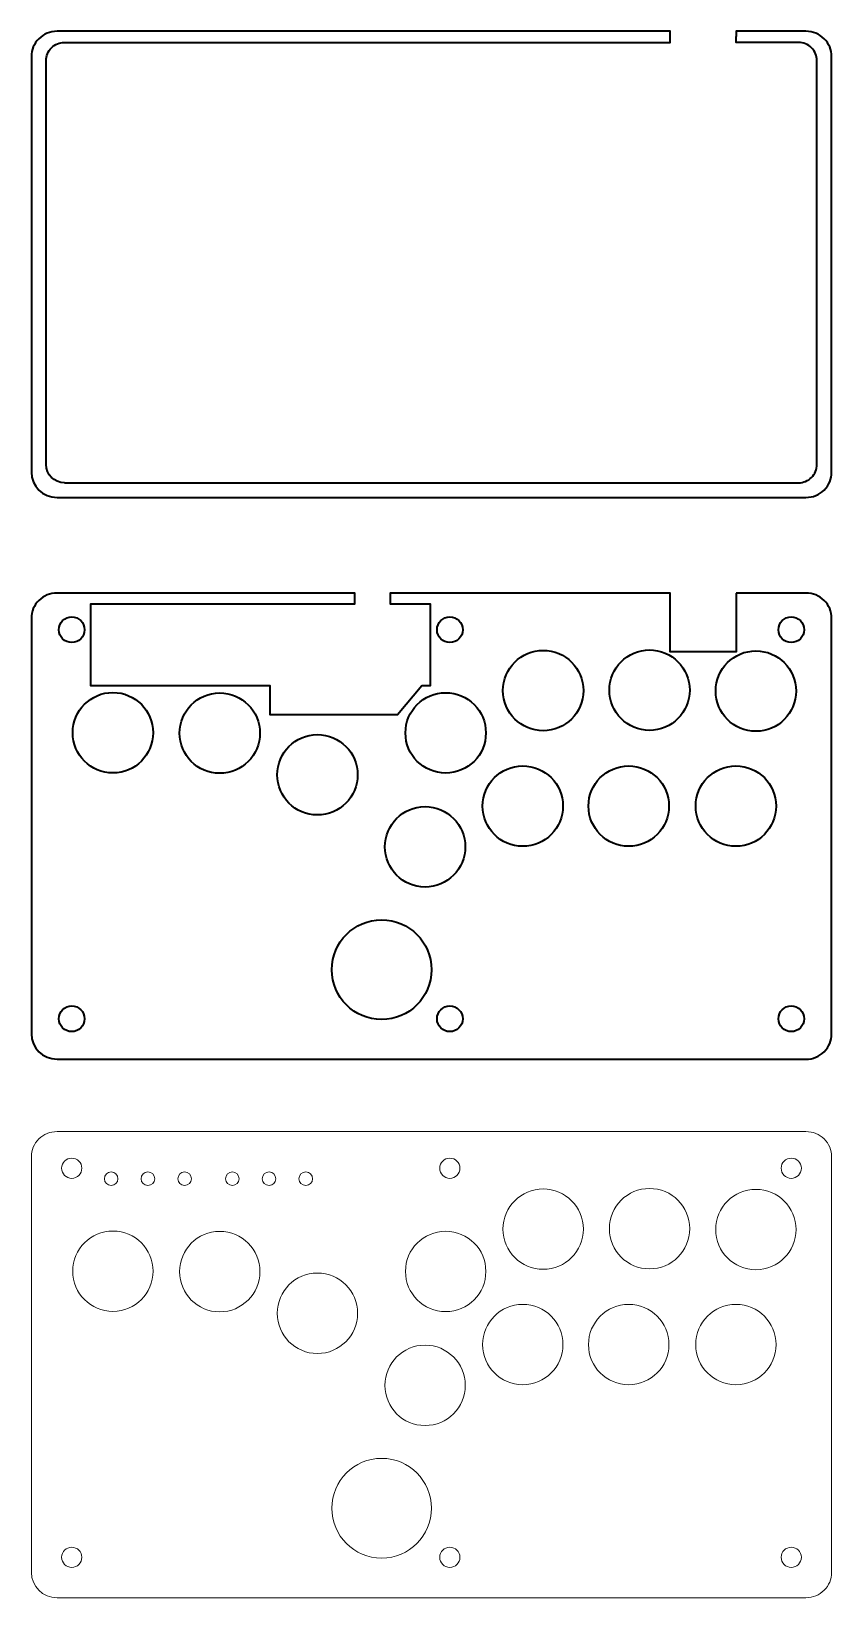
# Model space of a CAD drawing. Header units: millimetres. Extents: x 255 to 531, y -559 to 202.
# Drawn here: x 280.5 to 498.5, y -558.6 to -131.8 of the extents above; entities that cross this region are included whole.
import ezdxf

# ---------------------------------------------------------------- set-up
doc = ezdxf.new("R2010")
doc.units = ezdxf.units.MM
doc.header["$MEASUREMENT"] = 0
doc.layers.add('Layer 1', color=7, linetype='Continuous')

msp = doc.modelspace()

# ---------------------------------------------------------------- linework, layer by layer
at = {"layer": 'Layer 1', "lineweight": 35}
for points, knots in [([(454.4702, -133.5661), (454.4702, -133.5661), (454.4702, -131.8384), (454.4702, -131.8384), (454.4702, -131.8384), (287.479, -131.8384), (287.479, -131.8384), (285.6225, -131.8384), (283.842, -132.5641), (282.5293, -133.8556), (281.2166, -135.1471), (280.479, -136.8989), (280.479, -138.7254), (280.479, -138.7254), (280.479, -251.9518), (280.479, -251.9518), (280.479, -255.7554), (283.613, -258.8388), (287.479, -258.8388), (287.479, -258.8388), (491.479, -258.8388), (491.479, -258.8388), (493.3355, -258.8388), (495.116, -258.1132), (496.4287, -256.8216), (497.7415, -255.5301), (498.479, -253.7783), (498.479, -251.9518), (498.479, -251.9518), (498.479, -138.7254), (498.479, -138.7254), (498.479, -136.8989), (497.7414, -135.1471), (496.4287, -133.8556), (495.116, -132.5641), (493.3355, -131.8384), (491.479, -131.8384), (491.479, -131.8384), (472.4702, -131.8384), (472.4702, -131.8384), (472.4702, -131.8384), (472.4702, -133.2053), (472.4702, -133.2053)], [0, 0, 0, 0, 0.07142857, 0.07142857, 0.07142857, 0.14285714, 0.14285714, 0.14285714, 0.21428571, 0.21428571, 0.21428571, 0.28571429, 0.28571429, 0.28571429, 0.35714286, 0.35714286, 0.35714286, 0.42857143, 0.42857143, 0.42857143, 0.5, 0.5, 0.5, 0.57142857, 0.57142857, 0.57142857, 0.64285714, 0.64285714, 0.64285714, 0.71428571, 0.71428571, 0.71428571, 0.78571429, 0.78571429, 0.78571429, 0.85714286, 0.85714286, 0.85714286, 0.92857143, 0.92857143, 0.92857143, 1, 1, 1, 1]), ([(289.479, -254.8388), (286.7176, -254.8388), (284.479, -252.6003), (284.479, -249.8389), (284.479, -249.8389), (284.479, -139.8389), (284.479, -139.8389), (284.479, -138.5128), (285.0058, -137.241), (285.9435, -136.3033), (286.8811, -135.3656), (288.1529, -134.8389), (289.479, -134.8389), (289.479, -134.8389), (366.479, -134.8389), (366.479, -134.8389), (366.479, -134.8389), (380.479, -134.8389), (380.479, -134.8389), (405.1427, -134.8389), (429.8065, -134.8389), (454.4702, -134.8389), (454.4702, -134.8389), (454.4702, -133.5661), (454.4702, -133.5661)], [0, 0, 0, 0, 0.125, 0.125, 0.125, 0.25, 0.25, 0.25, 0.375, 0.375, 0.375, 0.5, 0.5, 0.5, 0.625, 0.625, 0.625, 0.75, 0.75, 0.75, 0.875, 0.875, 0.875, 1, 1, 1, 1]), ([(289.479, -254.8389), (289.479, -254.8389), (489.479, -254.8389), (489.479, -254.8389), (490.8051, -254.8388), (492.0769, -254.3121), (493.0145, -253.3744), (493.9522, -252.4367), (494.479, -251.1649), (494.479, -249.8389), (494.479, -249.8389), (494.479, -139.8389), (494.479, -139.8389), (494.479, -138.5128), (493.9522, -137.241), (493.0145, -136.3033), (492.0769, -135.3656), (490.8051, -134.8389), (489.479, -134.8389), (489.479, -134.8389), (472.4702, -134.8389), (472.4702, -134.8389), (472.4702, -134.8389), (472.4702, -133.2053), (472.4702, -133.2053)], [0, 0, 0, 0, 0.125, 0.125, 0.125, 0.25, 0.25, 0.25, 0.375, 0.375, 0.375, 0.5, 0.5, 0.5, 0.625, 0.625, 0.625, 0.75, 0.75, 0.75, 0.875, 0.875, 0.875, 1, 1, 1, 1]), ([(472.4702, -284.8844), (472.4702, -284.8844), (491.479, -284.8844), (491.479, -284.8844), (493.3355, -284.8844), (495.116, -285.6101), (496.4287, -286.9016), (497.7414, -288.1931), (498.479, -289.9449), (498.479, -291.7714), (498.479, -291.7714), (498.479, -404.9974), (498.479, -404.9974), (498.479, -406.8239), (497.7415, -408.5757), (496.4287, -409.8672), (495.116, -411.1588), (493.3355, -411.8844), (491.479, -411.8844), (491.479, -411.8844), (287.479, -411.8844), (287.479, -411.8844), (283.613, -411.8844), (280.479, -408.801), (280.479, -404.9974), (280.479, -404.9974), (280.479, -291.7714), (280.479, -291.7714), (280.479, -289.9449), (281.2166, -288.1931), (282.5293, -286.9016), (283.842, -285.6101), (285.6225, -284.8844), (287.479, -284.8844), (287.479, -284.8844), (368.5841, -284.8844), (368.5841, -284.8844), (368.5841, -284.8844), (368.5841, -287.8684), (368.5841, -287.8684), (368.5841, -287.8684), (296.7061, -287.8684), (296.7061, -287.8684), (296.7061, -287.8684), (296.7061, -310.1924), (296.7061, -310.1924), (296.7061, -310.1924), (345.5214, -310.1924), (345.5214, -310.1924), (345.5214, -310.1924), (345.5214, -318.0859), (345.5214, -318.0859), (345.5214, -318.0859), (380.1818, -318.0859), (380.1818, -318.0859), (380.1818, -318.0859), (386.8203, -310.1924), (386.8203, -310.1924), (386.8203, -310.1924), (389.074, -310.1924), (389.074, -310.1924), (389.074, -310.1924), (389.074, -287.8665), (389.074, -287.8665), (389.074, -287.8665), (378.2562, -287.8665), (378.2562, -287.8665), (378.2562, -287.8665), (378.2562, -284.8844), (378.2562, -284.8844), (378.2562, -284.8844), (416.3632, -284.8844), (416.3632, -284.8844), (416.3632, -284.8844), (454.4702, -284.8844), (454.4702, -284.8844), (454.4702, -284.8844), (454.4702, -300.8844), (454.4702, -300.8844), (454.4702, -300.8844), (472.4702, -300.8844), (472.4702, -300.8844), (472.4702, -300.8844), (472.4702, -284.8844), (472.4702, -284.8844)], [0, 0, 0, 0, 0.03571429, 0.03571429, 0.03571429, 0.07142857, 0.07142857, 0.07142857, 0.10714286, 0.10714286, 0.10714286, 0.14285714, 0.14285714, 0.14285714, 0.17857143, 0.17857143, 0.17857143, 0.21428571, 0.21428571, 0.21428571, 0.25, 0.25, 0.25, 0.28571429, 0.28571429, 0.28571429, 0.32142857, 0.32142857, 0.32142857, 0.35714286, 0.35714286, 0.35714286, 0.39285714, 0.39285714, 0.39285714, 0.42857143, 0.42857143, 0.42857143, 0.46428571, 0.46428571, 0.46428571, 0.5, 0.5, 0.5, 0.53571429, 0.53571429, 0.53571429, 0.57142857, 0.57142857, 0.57142857, 0.60714286, 0.60714286, 0.60714286, 0.64285714, 0.64285714, 0.64285714, 0.67857143, 0.67857143, 0.67857143, 0.71428571, 0.71428571, 0.71428571, 0.75, 0.75, 0.75, 0.78571429, 0.78571429, 0.78571429, 0.82142857, 0.82142857, 0.82142857, 0.85714286, 0.85714286, 0.85714286, 0.89285714, 0.89285714, 0.89285714, 0.92857143, 0.92857143, 0.92857143, 0.96428571, 0.96428571, 0.96428571, 1, 1, 1, 1]), ([(294.979, -294.8844), (294.979, -292.9514), (293.412, -291.3844), (291.479, -291.3844), (289.546, -291.3844), (287.979, -292.9514), (287.979, -294.8844), (287.979, -296.8174), (289.546, -298.3844), (291.479, -298.3844), (293.412, -298.3844), (294.979, -296.8174), (294.979, -294.8844)], [0, 0, 0, 0, 0.25, 0.25, 0.25, 0.5, 0.5, 0.5, 0.75, 0.75, 0.75, 1, 1, 1, 1]), ([(397.979, -294.8845), (397.979, -292.9514), (396.412, -291.3845), (394.479, -291.3845), (392.546, -291.3844), (390.979, -292.9514), (390.979, -294.8844), (390.979, -296.8175), (392.546, -298.3844), (394.479, -298.3844), (396.412, -298.3845), (397.979, -296.8175), (397.979, -294.8845)], [0, 0, 0, 0, 0.25, 0.25, 0.25, 0.5, 0.5, 0.5, 0.75, 0.75, 0.75, 1, 1, 1, 1]), ([(490.979, -294.8844), (490.979, -292.9514), (489.412, -291.3844), (487.479, -291.3844), (485.546, -291.3844), (483.979, -292.9514), (483.979, -294.8844), (483.979, -296.8174), (485.546, -298.3844), (487.479, -298.3844), (489.412, -298.3844), (490.979, -296.8174), (490.979, -294.8844)], [0, 0, 0, 0, 0.25, 0.25, 0.25, 0.5, 0.5, 0.5, 0.75, 0.75, 0.75, 1, 1, 1, 1]), ([(430.849, -311.4644), (430.849, -305.4169), (425.9465, -300.5144), (419.899, -300.5144), (413.8515, -300.5144), (408.949, -305.4169), (408.949, -311.4644), (408.949, -317.5119), (413.8514, -322.4144), (419.899, -322.4144), (425.9465, -322.4144), (430.849, -317.512), (430.849, -311.4644)], [0, 0, 0, 0, 0.25, 0.25, 0.25, 0.5, 0.5, 0.5, 0.75, 0.75, 0.75, 1, 1, 1, 1]), ([(459.819, -311.3444), (459.819, -305.2969), (454.9165, -300.3944), (448.869, -300.3944), (442.8215, -300.3944), (437.919, -305.2969), (437.919, -311.3444), (437.919, -317.3919), (442.8214, -322.2944), (448.869, -322.2944), (454.9165, -322.2944), (459.819, -317.392), (459.819, -311.3444)], [0, 0, 0, 0, 0.25, 0.25, 0.25, 0.5, 0.5, 0.5, 0.75, 0.75, 0.75, 1, 1, 1, 1]), ([(488.789, -311.5844), (488.789, -305.5369), (483.8865, -300.6344), (477.839, -300.6344), (471.7915, -300.6344), (466.889, -305.5369), (466.889, -311.5844), (466.889, -317.6319), (471.7914, -322.5344), (477.839, -322.5344), (483.8865, -322.5344), (488.789, -317.632), (488.789, -311.5844)], [0, 0, 0, 0, 0.25, 0.25, 0.25, 0.5, 0.5, 0.5, 0.75, 0.75, 0.75, 1, 1, 1, 1]), ([(313.654, -322.9344), (313.654, -316.8869), (308.7515, -311.9844), (302.704, -311.9844), (296.6565, -311.9844), (291.754, -316.8869), (291.754, -322.9344), (291.754, -328.9819), (296.6564, -333.8844), (302.704, -333.8844), (308.7515, -333.8844), (313.654, -328.982), (313.654, -322.9344)], [0, 0, 0, 0, 0.25, 0.25, 0.25, 0.5, 0.5, 0.5, 0.75, 0.75, 0.75, 1, 1, 1, 1]), ([(342.749, -323.0544), (342.749, -317.0069), (337.8465, -312.1044), (331.799, -312.1044), (325.7515, -312.1044), (320.849, -317.0069), (320.849, -323.0544), (320.849, -329.1019), (325.7514, -334.0044), (331.799, -334.0044), (337.8465, -334.0044), (342.749, -329.102), (342.749, -323.0544)], [0, 0, 0, 0, 0.25, 0.25, 0.25, 0.5, 0.5, 0.5, 0.75, 0.75, 0.75, 1, 1, 1, 1]), ([(404.289, -322.9944), (404.289, -316.9469), (399.3865, -312.0444), (393.339, -312.0444), (387.2915, -312.0444), (382.389, -316.9469), (382.389, -322.9944), (382.389, -329.0419), (387.2914, -333.9444), (393.339, -333.9444), (399.3865, -333.9444), (404.289, -329.042), (404.289, -322.9944)], [0, 0, 0, 0, 0.25, 0.25, 0.25, 0.5, 0.5, 0.5, 0.75, 0.75, 0.75, 1, 1, 1, 1]), ([(369.349, -334.4044), (369.349, -328.3569), (364.4465, -323.4544), (358.399, -323.4544), (352.3515, -323.4544), (347.449, -328.3569), (347.449, -334.4044), (347.449, -340.4519), (352.3514, -345.3544), (358.399, -345.3544), (364.4465, -345.3544), (369.349, -340.452), (369.349, -334.4044)], [0, 0, 0, 0, 0.25, 0.25, 0.25, 0.5, 0.5, 0.5, 0.75, 0.75, 0.75, 1, 1, 1, 1]), ([(425.289, -342.9244), (425.289, -336.8769), (420.3865, -331.9744), (414.339, -331.9744), (408.2915, -331.9744), (403.389, -336.8769), (403.389, -342.9244), (403.389, -348.9719), (408.2914, -353.8744), (414.339, -353.8744), (420.3865, -353.8744), (425.289, -348.972), (425.289, -342.9244)], [0, 0, 0, 0, 0.25, 0.25, 0.25, 0.5, 0.5, 0.5, 0.75, 0.75, 0.75, 1, 1, 1, 1]), ([(454.139, -342.9244), (454.139, -336.8769), (449.2365, -331.9744), (443.189, -331.9744), (437.1415, -331.9744), (432.239, -336.8769), (432.239, -342.9244), (432.239, -348.9719), (437.1414, -353.8744), (443.189, -353.8744), (449.2365, -353.8744), (454.139, -348.972), (454.139, -342.9244)], [0, 0, 0, 0, 0.25, 0.25, 0.25, 0.5, 0.5, 0.5, 0.75, 0.75, 0.75, 1, 1, 1, 1]), ([(483.349, -342.9244), (483.349, -336.8769), (478.4465, -331.9744), (472.399, -331.9744), (466.3515, -331.9744), (461.449, -336.8769), (461.449, -342.9244), (461.449, -348.9719), (466.3514, -353.8744), (472.399, -353.8744), (478.4465, -353.8744), (483.349, -348.972), (483.349, -342.9244)], [0, 0, 0, 0, 0.25, 0.25, 0.25, 0.5, 0.5, 0.5, 0.75, 0.75, 0.75, 1, 1, 1, 1]), ([(398.679, -354.0344), (398.679, -347.9869), (393.7765, -343.0844), (387.729, -343.0844), (381.6815, -343.0844), (376.779, -347.9869), (376.779, -354.0344), (376.779, -360.0819), (381.6814, -364.9844), (387.729, -364.9844), (393.7765, -364.9844), (398.679, -360.082), (398.679, -354.0344)], [0, 0, 0, 0, 0.25, 0.25, 0.25, 0.5, 0.5, 0.5, 0.75, 0.75, 0.75, 1, 1, 1, 1]), ([(389.474, -387.5044), (389.474, -380.0071), (383.3963, -373.9294), (375.899, -373.9294), (368.4018, -373.9294), (362.324, -380.0071), (362.324, -387.5044), (362.324, -395.0016), (368.4017, -401.0794), (375.8989, -401.0794), (383.3962, -401.0794), (389.474, -395.0017), (389.474, -387.5044)], [0, 0, 0, 0, 0.25, 0.25, 0.25, 0.5, 0.5, 0.5, 0.75, 0.75, 0.75, 1, 1, 1, 1]), ([(294.979, -400.8844), (294.979, -398.9514), (293.412, -397.3844), (291.479, -397.3844), (289.546, -397.3844), (287.979, -398.9514), (287.979, -400.8844), (287.979, -402.8174), (289.546, -404.3844), (291.479, -404.3844), (293.412, -404.3844), (294.979, -402.8174), (294.979, -400.8844)], [0, 0, 0, 0, 0.25, 0.25, 0.25, 0.5, 0.5, 0.5, 0.75, 0.75, 0.75, 1, 1, 1, 1]), ([(397.9789, -400.8845), (397.9789, -398.9514), (396.412, -397.3846), (394.479, -397.3846), (392.546, -397.3845), (390.979, -398.9514), (390.979, -400.8844), (390.979, -402.8175), (392.546, -404.3843), (394.479, -404.3843), (396.412, -404.3845), (397.9789, -402.8175), (397.9789, -400.8845)], [0, 0, 0, 0, 0.25, 0.25, 0.25, 0.5, 0.5, 0.5, 0.75, 0.75, 0.75, 1, 1, 1, 1]), ([(490.979, -400.8844), (490.979, -398.9514), (489.412, -397.3844), (487.479, -397.3844), (485.546, -397.3844), (483.979, -398.9514), (483.979, -400.8844), (483.979, -402.8174), (485.546, -404.3844), (487.479, -404.3844), (489.412, -404.3844), (490.979, -402.8174), (490.979, -400.8844)], [0, 0, 0, 0, 0.25, 0.25, 0.25, 0.5, 0.5, 0.5, 0.75, 0.75, 0.75, 1, 1, 1, 1])]:
    msp.add_open_spline(points, degree=3, knots=knots, dxfattribs=at)
at = {"layer": 'Layer 1', "lineweight": 9}
for points, knots in [([(287.479, -431.6068), (285.6225, -431.6068), (283.842, -432.3325), (282.5293, -433.624), (281.2166, -434.9155), (280.479, -436.6673), (280.479, -438.4938), (280.479, -438.4938), (280.479, -551.7192), (280.479, -551.7192), (280.479, -555.5228), (283.613, -558.6062), (287.479, -558.6062), (287.479, -558.6062), (491.479, -558.6062), (491.479, -558.6062), (493.3355, -558.6062), (495.116, -557.8806), (496.4287, -556.589), (497.7415, -555.2975), (498.479, -553.5457), (498.479, -551.7192), (498.479, -551.7192), (498.479, -438.4938), (498.479, -438.4938), (498.479, -436.6673), (497.7414, -434.9155), (496.4287, -433.624), (495.116, -432.3325), (493.3355, -431.6068), (491.479, -431.6068), (491.479, -431.6068), (287.479, -431.6068), (287.479, -431.6068)], [0, 0, 0, 0, 0.09090909, 0.09090909, 0.09090909, 0.18181818, 0.18181818, 0.18181818, 0.27272727, 0.27272727, 0.27272727, 0.36363636, 0.36363636, 0.36363636, 0.45454545, 0.45454545, 0.45454545, 0.54545455, 0.54545455, 0.54545455, 0.63636364, 0.63636364, 0.63636364, 0.72727273, 0.72727273, 0.72727273, 0.81818182, 0.81818182, 0.81818182, 0.90909091, 0.90909091, 0.90909091, 1, 1, 1, 1]), ([(294.229, -441.6062), (294.229, -440.0874), (292.9978, -438.8562), (291.479, -438.8562), (289.9602, -438.8562), (288.729, -440.0874), (288.729, -441.6062), (288.729, -443.125), (289.9602, -444.3562), (291.479, -444.3562), (292.9978, -444.3562), (294.229, -443.125), (294.229, -441.6062)], [0, 0, 0, 0, 0.25, 0.25, 0.25, 0.5, 0.5, 0.5, 0.75, 0.75, 0.75, 1, 1, 1, 1]), ([(397.229, -441.6063), (397.229, -440.0874), (395.9978, -438.8563), (394.479, -438.8563), (392.9602, -438.8562), (391.729, -440.0874), (391.729, -441.6062), (391.729, -443.1251), (392.9602, -444.3562), (394.479, -444.3562), (395.9978, -444.3563), (397.229, -443.1251), (397.229, -441.6063)], [0, 0, 0, 0, 0.25, 0.25, 0.25, 0.5, 0.5, 0.5, 0.75, 0.75, 0.75, 1, 1, 1, 1]), ([(490.229, -441.6062), (490.229, -440.0874), (488.9978, -438.8562), (487.479, -438.8562), (485.9602, -438.8562), (484.729, -440.0874), (484.729, -441.6062), (484.729, -443.125), (485.9602, -444.3562), (487.479, -444.3562), (488.9978, -444.3562), (490.229, -443.125), (490.229, -441.6062)], [0, 0, 0, 0, 0.25, 0.25, 0.25, 0.5, 0.5, 0.5, 0.75, 0.75, 0.75, 1, 1, 1, 1]), ([(304.079, -444.4562), (304.079, -443.4345), (303.2507, -442.6062), (302.229, -442.6062), (301.2073, -442.6062), (300.379, -443.4345), (300.379, -444.4562), (300.379, -445.4779), (301.2073, -446.3062), (302.229, -446.3062), (303.2507, -446.3062), (304.079, -445.4779), (304.079, -444.4562)], [0, 0, 0, 0, 0.25, 0.25, 0.25, 0.5, 0.5, 0.5, 0.75, 0.75, 0.75, 1, 1, 1, 1]), ([(314.079, -444.4562), (314.079, -443.4345), (313.2507, -442.6062), (312.229, -442.6062), (311.2073, -442.6062), (310.379, -443.4345), (310.379, -444.4562), (310.379, -445.4779), (311.2073, -446.3062), (312.229, -446.3062), (313.2507, -446.3062), (314.079, -445.4779), (314.079, -444.4562)], [0, 0, 0, 0, 0.25, 0.25, 0.25, 0.5, 0.5, 0.5, 0.75, 0.75, 0.75, 1, 1, 1, 1]), ([(324.079, -444.4562), (324.079, -443.4345), (323.2507, -442.6062), (322.229, -442.6062), (321.2073, -442.6062), (320.379, -443.4345), (320.379, -444.4562), (320.379, -445.4779), (321.2073, -446.3062), (322.229, -446.3062), (323.2507, -446.3062), (324.079, -445.4779), (324.079, -444.4562)], [0, 0, 0, 0, 0.25, 0.25, 0.25, 0.5, 0.5, 0.5, 0.75, 0.75, 0.75, 1, 1, 1, 1]), ([(337.079, -444.4562), (337.079, -443.4345), (336.2507, -442.6062), (335.229, -442.6062), (334.2073, -442.6062), (333.379, -443.4345), (333.379, -444.4562), (333.379, -445.4779), (334.2073, -446.3062), (335.229, -446.3062), (336.2507, -446.3062), (337.079, -445.4779), (337.079, -444.4562)], [0, 0, 0, 0, 0.25, 0.25, 0.25, 0.5, 0.5, 0.5, 0.75, 0.75, 0.75, 1, 1, 1, 1]), ([(347.079, -444.4562), (347.079, -443.4345), (346.2507, -442.6062), (345.229, -442.6062), (344.2073, -442.6062), (343.379, -443.4345), (343.379, -444.4562), (343.379, -445.4779), (344.2073, -446.3062), (345.229, -446.3062), (346.2507, -446.3062), (347.079, -445.4779), (347.079, -444.4562)], [0, 0, 0, 0, 0.25, 0.25, 0.25, 0.5, 0.5, 0.5, 0.75, 0.75, 0.75, 1, 1, 1, 1]), ([(357.079, -444.4562), (357.079, -443.4345), (356.2507, -442.6062), (355.229, -442.6062), (354.2073, -442.6062), (353.379, -443.4345), (353.379, -444.4562), (353.379, -445.4779), (354.2073, -446.3062), (355.229, -446.3062), (356.2507, -446.3062), (357.079, -445.4779), (357.079, -444.4562)], [0, 0, 0, 0, 0.25, 0.25, 0.25, 0.5, 0.5, 0.5, 0.75, 0.75, 0.75, 1, 1, 1, 1]), ([(430.849, -458.1862), (430.849, -452.1387), (425.9465, -447.2362), (419.899, -447.2362), (413.8515, -447.2362), (408.949, -452.1387), (408.949, -458.1862), (408.949, -464.2337), (413.8514, -469.1362), (419.899, -469.1362), (425.9465, -469.1362), (430.849, -464.2338), (430.849, -458.1862)], [0, 0, 0, 0, 0.25, 0.25, 0.25, 0.5, 0.5, 0.5, 0.75, 0.75, 0.75, 1, 1, 1, 1]), ([(459.819, -458.0662), (459.819, -452.0187), (454.9165, -447.1162), (448.869, -447.1162), (442.8215, -447.1162), (437.919, -452.0187), (437.919, -458.0662), (437.919, -464.1137), (442.8214, -469.0162), (448.869, -469.0162), (454.9165, -469.0162), (459.819, -464.1138), (459.819, -458.0662)], [0, 0, 0, 0, 0.25, 0.25, 0.25, 0.5, 0.5, 0.5, 0.75, 0.75, 0.75, 1, 1, 1, 1]), ([(488.789, -458.3062), (488.789, -452.2587), (483.8865, -447.3562), (477.839, -447.3562), (471.7915, -447.3562), (466.889, -452.2587), (466.889, -458.3062), (466.889, -464.3537), (471.7914, -469.2562), (477.839, -469.2562), (483.8865, -469.2562), (488.789, -464.3538), (488.789, -458.3062)], [0, 0, 0, 0, 0.25, 0.25, 0.25, 0.5, 0.5, 0.5, 0.75, 0.75, 0.75, 1, 1, 1, 1]), ([(313.654, -469.6562), (313.654, -463.6087), (308.7515, -458.7062), (302.704, -458.7062), (296.6565, -458.7062), (291.754, -463.6087), (291.754, -469.6562), (291.754, -475.7037), (296.6564, -480.6062), (302.704, -480.6062), (308.7515, -480.6062), (313.654, -475.7038), (313.654, -469.6562)], [0, 0, 0, 0, 0.25, 0.25, 0.25, 0.5, 0.5, 0.5, 0.75, 0.75, 0.75, 1, 1, 1, 1]), ([(342.749, -469.7762), (342.749, -463.7287), (337.8465, -458.8262), (331.799, -458.8262), (325.7515, -458.8262), (320.849, -463.7287), (320.849, -469.7762), (320.849, -475.8237), (325.7514, -480.7262), (331.799, -480.7262), (337.8465, -480.7262), (342.749, -475.8238), (342.749, -469.7762)], [0, 0, 0, 0, 0.25, 0.25, 0.25, 0.5, 0.5, 0.5, 0.75, 0.75, 0.75, 1, 1, 1, 1]), ([(404.289, -469.7162), (404.289, -463.6687), (399.3865, -458.7662), (393.339, -458.7662), (387.2915, -458.7662), (382.389, -463.6687), (382.389, -469.7162), (382.389, -475.7637), (387.2914, -480.6662), (393.339, -480.6662), (399.3865, -480.6662), (404.289, -475.7638), (404.289, -469.7162)], [0, 0, 0, 0, 0.25, 0.25, 0.25, 0.5, 0.5, 0.5, 0.75, 0.75, 0.75, 1, 1, 1, 1]), ([(369.349, -481.1262), (369.349, -475.0787), (364.4465, -470.1762), (358.399, -470.1762), (352.3515, -470.1762), (347.449, -475.0787), (347.449, -481.1262), (347.449, -487.1737), (352.3514, -492.0762), (358.399, -492.0762), (364.4465, -492.0762), (369.349, -487.1738), (369.349, -481.1262)], [0, 0, 0, 0, 0.25, 0.25, 0.25, 0.5, 0.5, 0.5, 0.75, 0.75, 0.75, 1, 1, 1, 1]), ([(425.289, -489.6462), (425.289, -483.5987), (420.3865, -478.6962), (414.339, -478.6962), (408.2915, -478.6962), (403.389, -483.5987), (403.389, -489.6462), (403.389, -495.6937), (408.2914, -500.5962), (414.339, -500.5962), (420.3865, -500.5962), (425.289, -495.6938), (425.289, -489.6462)], [0, 0, 0, 0, 0.25, 0.25, 0.25, 0.5, 0.5, 0.5, 0.75, 0.75, 0.75, 1, 1, 1, 1]), ([(454.139, -489.6462), (454.139, -483.5987), (449.2365, -478.6962), (443.189, -478.6962), (437.1415, -478.6962), (432.239, -483.5987), (432.239, -489.6462), (432.239, -495.6937), (437.1414, -500.5962), (443.189, -500.5962), (449.2365, -500.5962), (454.139, -495.6938), (454.139, -489.6462)], [0, 0, 0, 0, 0.25, 0.25, 0.25, 0.5, 0.5, 0.5, 0.75, 0.75, 0.75, 1, 1, 1, 1]), ([(483.349, -489.6462), (483.349, -483.5987), (478.4465, -478.6962), (472.399, -478.6962), (466.3515, -478.6962), (461.449, -483.5987), (461.449, -489.6462), (461.449, -495.6937), (466.3514, -500.5962), (472.399, -500.5962), (478.4465, -500.5962), (483.349, -495.6938), (483.349, -489.6462)], [0, 0, 0, 0, 0.25, 0.25, 0.25, 0.5, 0.5, 0.5, 0.75, 0.75, 0.75, 1, 1, 1, 1]), ([(398.679, -500.7562), (398.679, -494.7087), (393.7765, -489.8062), (387.729, -489.8062), (381.6815, -489.8062), (376.779, -494.7087), (376.779, -500.7562), (376.779, -506.8037), (381.6814, -511.7062), (387.729, -511.7062), (393.7765, -511.7062), (398.679, -506.8038), (398.679, -500.7562)], [0, 0, 0, 0, 0.25, 0.25, 0.25, 0.5, 0.5, 0.5, 0.75, 0.75, 0.75, 1, 1, 1, 1]), ([(389.474, -534.2262), (389.474, -526.7289), (383.3963, -520.6512), (375.899, -520.6512), (368.4018, -520.6512), (362.324, -526.7289), (362.324, -534.2262), (362.324, -541.7234), (368.4017, -547.8012), (375.8989, -547.8012), (383.3962, -547.8012), (389.474, -541.7235), (389.474, -534.2262)], [0, 0, 0, 0, 0.25, 0.25, 0.25, 0.5, 0.5, 0.5, 0.75, 0.75, 0.75, 1, 1, 1, 1]), ([(294.229, -547.6062), (294.229, -546.0874), (292.9978, -544.8562), (291.479, -544.8562), (289.9602, -544.8562), (288.729, -546.0874), (288.729, -547.6062), (288.729, -549.125), (289.9602, -550.3562), (291.479, -550.3562), (292.9978, -550.3562), (294.229, -549.125), (294.229, -547.6062)], [0, 0, 0, 0, 0.25, 0.25, 0.25, 0.5, 0.5, 0.5, 0.75, 0.75, 0.75, 1, 1, 1, 1]), ([(397.229, -547.6062), (397.229, -546.0874), (395.9978, -544.8563), (394.479, -544.8563), (392.9602, -544.8562), (391.729, -546.0874), (391.729, -547.6062), (391.729, -549.125), (392.9602, -550.3562), (394.479, -550.3562), (395.9978, -550.3562), (397.229, -549.125), (397.229, -547.6062)], [0, 0, 0, 0, 0.25, 0.25, 0.25, 0.5, 0.5, 0.5, 0.75, 0.75, 0.75, 1, 1, 1, 1]), ([(490.229, -547.6062), (490.229, -546.0874), (488.9978, -544.8562), (487.479, -544.8562), (485.9602, -544.8562), (484.729, -546.0874), (484.729, -547.6062), (484.729, -549.125), (485.9602, -550.3562), (487.479, -550.3562), (488.9978, -550.3562), (490.229, -549.125), (490.229, -547.6062)], [0, 0, 0, 0, 0.25, 0.25, 0.25, 0.5, 0.5, 0.5, 0.75, 0.75, 0.75, 1, 1, 1, 1])]:
    msp.add_open_spline(points, degree=3, knots=knots, dxfattribs=at)

doc.saveas('drawing.dxf')
